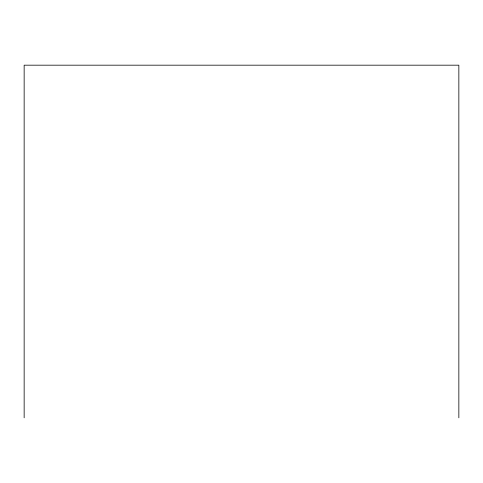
<?xml version="1.0" encoding="UTF-8"?>
<svg xmlns="http://www.w3.org/2000/svg" width="483" height="483" viewBox="0 0 483 483"><rect width="100%" height="100%" fill="white"/><g stroke="black" fill="none" stroke-linecap="round" stroke-linejoin="round"><path stroke-width="0.72" d="M458.85 417.819L458.85 65.181L24.15 65.181L24.15 417.819"/></g></svg>
